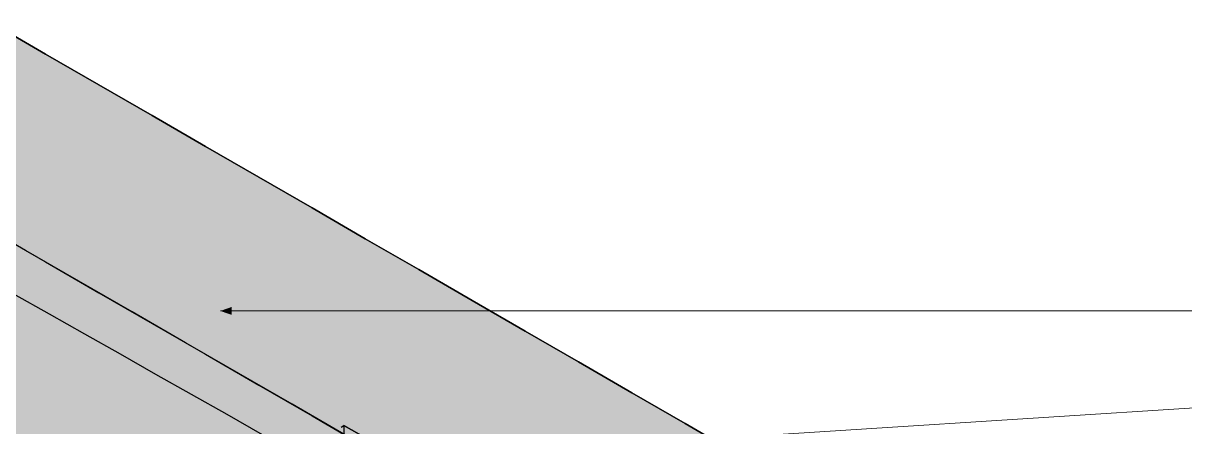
# Model space of a CAD drawing. Header units: metres. Extents: x 0 to 24.2, y -20 to 5.6.
# Drawn here: x 11.666 to 12.784, y 1.589 to 1.977 of the extents above; entities that cross this region are included whole.
import ezdxf

# ---------------------------------------------------------------- set-up
doc = ezdxf.new("R2010")
doc.units = ezdxf.units.M
doc.header["$LTSCALE"] = 0.25
doc.layers.add('ISO-ARISTAS', color=8, linetype='CONTINUOUS')
doc.layers.add('ISO-CONCRETO-SUP', color=254, linetype='CONTINUOUS', true_color=0xe8e8e8)
doc.layers.add('LLAMADAS', color=30, linetype='CONTINUOUS', lineweight=18)

msp = doc.modelspace()

# ---------------------------------------------------------------- linework, layer by layer
at = {"layer": 'ISO-ARISTAS', "color": 250}
for p, q in [((11.6878, 1.9472), (11.6365, 1.9769)), ((11.6365, 1.9769), (11.6878, 1.9472)), ((11.7391, 1.9176), (11.6878, 1.9472)), ((11.6878, 1.9472), (11.7391, 1.9176)), ((11.7905, 1.888), (11.7391, 1.9176)), ((11.7391, 1.9176), (11.7905, 1.888)), ((11.8418, 1.8583), (11.7905, 1.888)), ((11.7905, 1.888), (11.8418, 1.8583)), ((11.8931, 1.8287), (11.8418, 1.8583)), ((11.8418, 1.8583), (11.8931, 1.8287)), ((11.9444, 1.7991), (11.8931, 1.8287)), ((11.8931, 1.8287), (11.9444, 1.7991)), ((11.9957, 1.7694), (11.9444, 1.7991)), ((11.9444, 1.7991), (11.9957, 1.7694)), ((11.6686, 1.7583), (11.6173, 1.788)), ((11.6686, 1.7583), (11.6173, 1.788)), ((11.6365, 1.7769), (11.6878, 1.7472)), ((11.6365, 1.7769), (11.6878, 1.7472)), ((12.0471, 1.7398), (11.9957, 1.7694)), ((11.9957, 1.7694), (12.0471, 1.7398)), ((11.7199, 1.7287), (11.6686, 1.7583)), ((11.7199, 1.7287), (11.6686, 1.7583)), ((11.6878, 1.7472), (11.7391, 1.7176)), ((11.6878, 1.7472), (11.7391, 1.7176)), ((12.0984, 1.7102), (12.0471, 1.7398)), ((12.0471, 1.7398), (12.0984, 1.7102)), ((11.7712, 1.6991), (11.7199, 1.7287)), ((11.7712, 1.6991), (11.7199, 1.7287)), ((11.6917, 1.697), (11.6575, 1.7163)), ((11.7391, 1.7176), (11.7905, 1.688)), ((11.7391, 1.7176), (11.7905, 1.688)), ((12.1497, 1.6806), (12.0984, 1.7102)), ((12.0984, 1.7102), (12.1497, 1.6806)), ((11.7258, 1.6776), (11.6917, 1.697)), ((11.8225, 1.6694), (11.7712, 1.6991)), ((11.8225, 1.6694), (11.7712, 1.6991)), ((11.76, 1.6583), (11.7258, 1.6776)), ((11.7905, 1.688), (11.8418, 1.6583)), ((11.7905, 1.688), (11.8418, 1.6583)), ((12.201, 1.6509), (12.1497, 1.6806)), ((12.1497, 1.6806), (12.201, 1.6509)), ((11.8739, 1.6398), (11.8225, 1.6694)), ((11.8739, 1.6398), (11.8225, 1.6694)), ((11.7942, 1.6389), (11.76, 1.6583)), ((11.8418, 1.6583), (11.8931, 1.6287)), ((11.8418, 1.6583), (11.8931, 1.6287)), ((12.2523, 1.6213), (12.201, 1.6509)), ((12.201, 1.6509), (12.2523, 1.6213)), ((11.8284, 1.6196), (11.7942, 1.6389)), ((11.9252, 1.6102), (11.8739, 1.6398)), ((11.9252, 1.6102), (11.8739, 1.6398)), ((11.8931, 1.6287), (11.9444, 1.5991)), ((11.8931, 1.6287), (11.9444, 1.5991)), ((12.3037, 1.5917), (12.2523, 1.6213)), ((12.2523, 1.6213), (12.3037, 1.5917)), ((11.8626, 1.6003), (11.8284, 1.6196)), ((11.9765, 1.5806), (11.9252, 1.6102)), ((11.9765, 1.5806), (11.9252, 1.6102)), ((11.8968, 1.5809), (11.8626, 1.6003)), ((11.9444, 1.5991), (11.9957, 1.5694)), ((11.9444, 1.5991), (11.9957, 1.5694)), ((11.9724, 1.5883), (11.9751, 1.5899)), ((11.9724, 1.5883), (11.9751, 1.5899)), ((11.9751, 1.5899), (11.9751, 1.5604)), ((11.9971, 1.5772), (11.9751, 1.5899)), ((11.9751, 1.5899), (11.9751, 1.5604)), ((11.9751, 1.5899), (11.9971, 1.5772)), ((12.355, 1.562), (12.3037, 1.5917)), ((12.3037, 1.5917), (12.355, 1.562))]:
    msp.add_line(p, q, dxfattribs=at)
at = {"layer": 'ISO-CONCRETO-SUP', "true_color": 0xc5c5c0}
for points in [[(11.6365, 1.9769), (11.6878, 1.9472), (11.5932, 1.9519), (11.6445, 1.9222)], [(11.6878, 1.9472), (11.7391, 1.9176), (11.6445, 1.9222), (11.6958, 1.8926)], [(11.6445, 1.9222), (11.6958, 1.8926), (11.6012, 1.8972), (11.6525, 1.8676)], [(11.7391, 1.9176), (11.7905, 1.888), (11.6958, 1.8926), (11.7472, 1.863)], [(11.6958, 1.8926), (11.7472, 1.863), (11.6525, 1.8676), (11.7039, 1.838)], [(11.7905, 1.888), (11.8418, 1.8583), (11.7472, 1.863), (11.7985, 1.8333)], [(11.6525, 1.8676), (11.7039, 1.838), (11.6092, 1.8426), (11.6606, 1.813)], [(11.7472, 1.863), (11.7985, 1.8333), (11.7039, 1.838), (11.7552, 1.8083)], [(11.8418, 1.8583), (11.8931, 1.8287), (11.7985, 1.8333), (11.8498, 1.8037)], [(11.7039, 1.838), (11.7552, 1.8083), (11.6606, 1.813), (11.7119, 1.7833)], [(11.7985, 1.8333), (11.8498, 1.8037), (11.7552, 1.8083), (11.8065, 1.7787)], [(11.8931, 1.8287), (11.9444, 1.7991), (11.8498, 1.8037), (11.9011, 1.7741)], [(11.6606, 1.813), (11.7119, 1.7833), (11.6173, 1.788), (11.6686, 1.7583)], [(11.7552, 1.8083), (11.8065, 1.7787), (11.7119, 1.7833), (11.7632, 1.7537)], [(11.8498, 1.8037), (11.9011, 1.7741), (11.8065, 1.7787), (11.8578, 1.7491)], [(11.9444, 1.7991), (11.9957, 1.7694), (11.9011, 1.7741), (11.9524, 1.7444)], [(11.7119, 1.7833), (11.7632, 1.7537), (11.6686, 1.7583), (11.7199, 1.7287)], [(11.8065, 1.7787), (11.8578, 1.7491), (11.7632, 1.7537), (11.8145, 1.7241)], [(11.6365, 1.7769), (11.6878, 1.7472), (11.5932, 1.7519), (11.6445, 1.7222)], [(11.9011, 1.7741), (11.9524, 1.7444), (11.8578, 1.7491), (11.9091, 1.7194)], [(11.9957, 1.7694), (12.0471, 1.7398), (11.9524, 1.7444), (12.0038, 1.7148)], [(11.6878, 1.7472), (11.7391, 1.7176), (11.6445, 1.7222), (11.6958, 1.6926)], [(11.7632, 1.7537), (11.8145, 1.7241), (11.7199, 1.7287), (11.7712, 1.6991)], [(11.8578, 1.7491), (11.9091, 1.7194), (11.8145, 1.7241), (11.8658, 1.6944)], [(11.9524, 1.7444), (12.0038, 1.7148), (11.9091, 1.7194), (11.9605, 1.6898)], [(12.0471, 1.7398), (12.0984, 1.7102), (12.0038, 1.7148), (12.0551, 1.6852)], [(11.6445, 1.7222), (11.6958, 1.6926), (11.6012, 1.6972), (11.6525, 1.6676)], [(11.8145, 1.7241), (11.8658, 1.6944), (11.7712, 1.6991), (11.8225, 1.6694)], [(11.7391, 1.7176), (11.7905, 1.688), (11.6958, 1.6926), (11.7472, 1.663)], [(11.9091, 1.7194), (11.9605, 1.6898), (11.8658, 1.6944), (11.9172, 1.6648)], [(12.0038, 1.7148), (12.0551, 1.6852), (11.9605, 1.6898), (12.0118, 1.6602)], [(12.0984, 1.7102), (12.1497, 1.6806), (12.0551, 1.6852), (12.1064, 1.6556)], [(11.6958, 1.6926), (11.7472, 1.663), (11.6525, 1.6676), (11.7039, 1.638)], [(11.8658, 1.6944), (11.9172, 1.6648), (11.8225, 1.6694), (11.8739, 1.6398)], [(11.9605, 1.6898), (12.0118, 1.6602), (11.9172, 1.6648), (11.9685, 1.6352)], [(11.7905, 1.688), (11.8418, 1.6583), (11.7472, 1.663), (11.7985, 1.6333)], [(12.0551, 1.6852), (12.1064, 1.6556), (12.0118, 1.6602), (12.0631, 1.6306)], [(12.1497, 1.6806), (12.201, 1.6509), (12.1064, 1.6556), (12.1577, 1.6259)], [(11.6525, 1.6676), (11.7039, 1.638), (11.6092, 1.6426), (11.6606, 1.613)], [(11.7472, 1.663), (11.7985, 1.6333), (11.7039, 1.638), (11.7552, 1.6083)], [(11.8418, 1.6583), (11.8931, 1.6287), (11.7985, 1.6333), (11.8498, 1.6037)], [(11.9172, 1.6648), (11.9685, 1.6352), (11.8739, 1.6398), (11.9252, 1.6102)], [(12.0118, 1.6602), (12.0631, 1.6306), (11.9685, 1.6352), (12.0198, 1.6056)], [(12.1064, 1.6556), (12.1577, 1.6259), (12.0631, 1.6306), (12.1144, 1.6009)], [(12.201, 1.6509), (12.2523, 1.6213), (12.1577, 1.6259), (12.209, 1.5963)], [(11.7039, 1.638), (11.7552, 1.6083), (11.6606, 1.613), (11.7119, 1.5833)], [(11.7985, 1.6333), (11.8498, 1.6037), (11.7552, 1.6083), (11.8065, 1.5787)], [(11.9685, 1.6352), (12.0198, 1.6056), (11.9252, 1.6102), (11.9765, 1.5806)], [(11.8931, 1.6287), (11.9444, 1.5991), (11.8498, 1.6037), (11.9011, 1.5741)], [(12.0631, 1.6306), (12.1144, 1.6009), (12.0198, 1.6056), (12.0711, 1.5759)], [(12.1577, 1.6259), (12.209, 1.5963), (12.1144, 1.6009), (12.1657, 1.5713)], [(12.2523, 1.6213), (12.3037, 1.5917), (12.209, 1.5963), (12.2604, 1.5667)], [(11.6606, 1.613), (11.7119, 1.5833), (11.6173, 1.588), (11.6686, 1.5583)], [(11.7552, 1.6083), (11.8065, 1.5787), (11.7119, 1.5833), (11.7632, 1.5537)], [(11.8498, 1.6037), (11.9011, 1.5741), (11.8065, 1.5787), (11.8578, 1.5491)], [(11.9444, 1.5991), (11.9957, 1.5694), (11.9011, 1.5741), (11.9524, 1.5444)], [(12.0198, 1.6056), (12.0711, 1.5759), (11.9765, 1.5806), (12.0278, 1.5509)], [(12.1144, 1.6009), (12.1657, 1.5713), (12.0711, 1.5759), (12.1224, 1.5463)], [(12.209, 1.5963), (12.2604, 1.5667), (12.1657, 1.5713), (12.2171, 1.5417)], [(12.3037, 1.5917), (12.355, 1.562), (12.2604, 1.5667), (12.3117, 1.537)]]:
    msp.add_solid(points, dxfattribs=at)
at = {"layer": 'ISO-CONCRETO-SUP', "true_color": 0xb2b2ad}
for points in [[(11.6365, 1.9269), (11.6878, 1.8972), (11.6365, 1.9769), (11.6878, 1.9472)], [(11.6878, 1.8972), (11.7391, 1.8676), (11.6878, 1.9472), (11.7391, 1.9176)], [(11.6365, 1.8769), (11.6878, 1.8472), (11.6365, 1.9269), (11.6878, 1.8972)], [(11.7391, 1.8676), (11.7905, 1.838), (11.7391, 1.9176), (11.7905, 1.888)], [(11.6878, 1.8472), (11.7391, 1.8176), (11.6878, 1.8972), (11.7391, 1.8676)], [(11.7905, 1.838), (11.8418, 1.8083), (11.7905, 1.888), (11.8418, 1.8583)], [(11.6365, 1.8269), (11.6878, 1.7972), (11.6365, 1.8769), (11.6878, 1.8472)], [(11.7391, 1.8176), (11.7905, 1.788), (11.7391, 1.8676), (11.7905, 1.838)], [(11.8418, 1.8083), (11.8931, 1.7787), (11.8418, 1.8583), (11.8931, 1.8287)], [(11.6878, 1.7972), (11.7391, 1.7676), (11.6878, 1.8472), (11.7391, 1.8176)], [(11.7905, 1.788), (11.8418, 1.7583), (11.7905, 1.838), (11.8418, 1.8083)], [(11.6365, 1.7769), (11.6878, 1.7472), (11.6365, 1.8269), (11.6878, 1.7972)], [(11.8931, 1.7787), (11.9444, 1.7491), (11.8931, 1.8287), (11.9444, 1.7991)], [(11.7391, 1.7676), (11.7905, 1.738), (11.7391, 1.8176), (11.7905, 1.788)], [(11.8418, 1.7583), (11.8931, 1.7287), (11.8418, 1.8083), (11.8931, 1.7787)], [(11.6878, 1.7472), (11.7391, 1.7176), (11.6878, 1.7972), (11.7391, 1.7676)], [(11.9444, 1.7491), (11.9957, 1.7194), (11.9444, 1.7991), (11.9957, 1.7694)], [(11.6173, 1.738), (11.6686, 1.7083), (11.6173, 1.788), (11.6686, 1.7583)], [(11.7905, 1.738), (11.8418, 1.7083), (11.7905, 1.788), (11.8418, 1.7583)], [(11.8931, 1.7287), (11.9444, 1.6991), (11.8931, 1.7787), (11.9444, 1.7491)], [(11.7391, 1.7176), (11.7905, 1.688), (11.7391, 1.7676), (11.7905, 1.738)], [(11.9957, 1.7194), (12.0471, 1.6898), (11.9957, 1.7694), (12.0471, 1.7398)], [(11.6686, 1.7083), (11.7199, 1.6787), (11.6686, 1.7583), (11.7199, 1.7287)], [(11.8418, 1.7083), (11.8931, 1.6787), (11.8418, 1.7583), (11.8931, 1.7287)], [(11.9444, 1.6991), (11.9957, 1.6694), (11.9444, 1.7491), (11.9957, 1.7194)], [(11.6173, 1.688), (11.6686, 1.6583), (11.6173, 1.738), (11.6686, 1.7083)], [(11.7905, 1.688), (11.8418, 1.6583), (11.7905, 1.738), (11.8418, 1.7083)], [(12.0471, 1.6898), (12.0984, 1.6602), (12.0471, 1.7398), (12.0984, 1.7102)], [(11.7199, 1.6787), (11.7712, 1.6491), (11.7199, 1.7287), (11.7712, 1.6991)], [(11.8931, 1.6787), (11.9444, 1.6491), (11.8931, 1.7287), (11.9444, 1.6991)], [(11.9957, 1.6694), (12.0471, 1.6398), (11.9957, 1.7194), (12.0471, 1.6898)], [(11.6686, 1.6583), (11.7199, 1.6287), (11.6686, 1.7083), (11.7199, 1.6787)], [(11.8418, 1.6583), (11.8931, 1.6287), (11.8418, 1.7083), (11.8931, 1.6787)], [(12.0984, 1.6602), (12.1497, 1.6306), (12.0984, 1.7102), (12.1497, 1.6806)], [(11.7712, 1.6491), (11.8225, 1.6194), (11.7712, 1.6991), (11.8225, 1.6694)], [(11.9444, 1.6491), (11.9957, 1.6194), (11.9444, 1.6991), (11.9957, 1.6694)], [(12.0471, 1.6398), (12.0984, 1.6102), (12.0471, 1.6898), (12.0984, 1.6602)], [(11.6173, 1.638), (11.6686, 1.6083), (11.6173, 1.688), (11.6686, 1.6583)], [(11.7199, 1.6287), (11.7712, 1.5991), (11.7199, 1.6787), (11.7712, 1.6491)], [(11.8931, 1.6287), (11.9444, 1.5991), (11.8931, 1.6787), (11.9444, 1.6491)], [(12.1497, 1.6306), (12.201, 1.6009), (12.1497, 1.6806), (12.201, 1.6509)], [(11.8225, 1.6194), (11.8739, 1.5898), (11.8225, 1.6694), (11.8739, 1.6398)], [(11.9957, 1.6194), (12.0471, 1.5898), (11.9957, 1.6694), (12.0471, 1.6398)], [(11.6686, 1.6083), (11.7199, 1.5787), (11.6686, 1.6583), (11.7199, 1.6287)], [(12.0984, 1.6102), (12.1497, 1.5806), (12.0984, 1.6602), (12.1497, 1.6306)], [(11.7712, 1.5991), (11.8225, 1.5694), (11.7712, 1.6491), (11.8225, 1.6194)], [(11.9444, 1.5991), (11.9957, 1.5694), (11.9444, 1.6491), (11.9957, 1.6194)], [(12.201, 1.6009), (12.2523, 1.5713), (12.201, 1.6509), (12.2523, 1.6213)], [(11.6173, 1.588), (11.6686, 1.5583), (11.6173, 1.638), (11.6686, 1.6083)], [(11.8739, 1.5898), (11.9252, 1.5602), (11.8739, 1.6398), (11.9252, 1.6102)], [(12.0471, 1.5898), (12.0984, 1.5602), (12.0471, 1.6398), (12.0984, 1.6102)], [(11.7199, 1.5787), (11.7712, 1.5491), (11.7199, 1.6287), (11.7712, 1.5991)], [(12.1497, 1.5806), (12.201, 1.5509), (12.1497, 1.6306), (12.201, 1.6009)], [(12.2523, 1.5713), (12.3037, 1.5417), (12.2523, 1.6213), (12.3037, 1.5917)], [(11.8225, 1.5694), (11.8739, 1.5398), (11.8225, 1.6194), (11.8739, 1.5898)], [(11.9252, 1.5602), (11.9765, 1.5306), (11.9252, 1.6102), (11.9765, 1.5806)], [(11.9957, 1.5694), (12.0471, 1.5398), (11.9957, 1.6194), (12.0471, 1.5898)], [(12.0984, 1.5602), (12.1497, 1.5306), (12.0984, 1.6102), (12.1497, 1.5806)], [(11.6686, 1.5583), (11.7199, 1.5287), (11.6686, 1.6083), (11.7199, 1.5787)], [(11.7712, 1.5491), (11.8225, 1.5194), (11.7712, 1.5991), (11.8225, 1.5694)], [(12.201, 1.5509), (12.2523, 1.5213), (12.201, 1.6009), (12.2523, 1.5713)], [(11.8739, 1.5398), (11.9252, 1.5102), (11.8739, 1.5898), (11.9252, 1.5602)], [(12.0471, 1.5398), (12.0984, 1.5102), (12.0471, 1.5898), (12.0984, 1.5602)], [(12.3037, 1.5417), (12.355, 1.512), (12.3037, 1.5917), (12.355, 1.562)]]:
    msp.add_solid(points, dxfattribs=at)
at = {"layer": 'ISO-CONCRETO-SUP', "true_color": 0xa2a7af}
for points in [[(11.6575, 1.6788), (11.6917, 1.6595), (11.6575, 1.7163), (11.6917, 1.697)], [(11.6917, 1.6595), (11.7258, 1.6401), (11.6917, 1.697), (11.7258, 1.6776)], [(11.6575, 1.6413), (11.6917, 1.622), (11.6575, 1.6788), (11.6917, 1.6595)], [(11.7258, 1.6401), (11.76, 1.6208), (11.7258, 1.6776), (11.76, 1.6583)], [(11.6917, 1.622), (11.7258, 1.6026), (11.6917, 1.6595), (11.7258, 1.6401)], [(11.76, 1.6208), (11.7942, 1.6014), (11.76, 1.6583), (11.7942, 1.6389)], [(11.6575, 1.6038), (11.6917, 1.5845), (11.6575, 1.6413), (11.6917, 1.622)], [(11.7258, 1.6026), (11.76, 1.5833), (11.7258, 1.6401), (11.76, 1.6208)], [(11.7942, 1.6014), (11.8284, 1.5821), (11.7942, 1.6389), (11.8284, 1.6196)], [(11.6917, 1.5845), (11.7258, 1.5651), (11.6917, 1.622), (11.7258, 1.6026)], [(11.76, 1.5833), (11.7942, 1.5639), (11.76, 1.6208), (11.7942, 1.6014)], [(11.8284, 1.5821), (11.8626, 1.5628), (11.8284, 1.6196), (11.8626, 1.6003)], [(11.6575, 1.5663), (11.6917, 1.547), (11.6575, 1.6038), (11.6917, 1.5845)], [(11.7258, 1.5651), (11.76, 1.5458), (11.7258, 1.6026), (11.76, 1.5833)], [(11.7942, 1.5639), (11.8284, 1.5446), (11.7942, 1.6014), (11.8284, 1.5821)], [(11.8626, 1.5628), (11.8968, 1.5434), (11.8626, 1.6003), (11.8968, 1.5809)]]:
    msp.add_solid(points, dxfattribs=at)
at = {"layer": 'ISO-CONCRETO-SUP', "true_color": 0x6a7481}
msp.add_solid([(11.9751, 1.5604), (11.9724, 1.5588), (11.9751, 1.5899), (11.9724, 1.5883)], dxfattribs=at)
at = {"layer": 'ISO-CONCRETO-SUP', "true_color": 0x838f9f}
msp.add_solid([(11.9751, 1.5899), (11.9971, 1.5772), (11.9724, 1.5883), (11.9944, 1.5756)], dxfattribs=at)
at = {"layer": 'ISO-CONCRETO-SUP', "true_color": 0x768190}
msp.add_solid([(11.9751, 1.5604), (11.9971, 1.5477), (11.9751, 1.5899), (11.9971, 1.5772)], dxfattribs=at)
at = {"layer": 'LLAMADAS'}
for p, q in [((12.93, 1.7), (11.8562, 1.7)), ((12.93, 1.6154), (11.9799, 1.5549))]:
    msp.add_line(p, q, dxfattribs=at)
msp.add_solid([(11.8562, 1.7), (11.8672, 1.6962), (11.8672, 1.7039)], dxfattribs=at)

doc.saveas('drawing.dxf')
